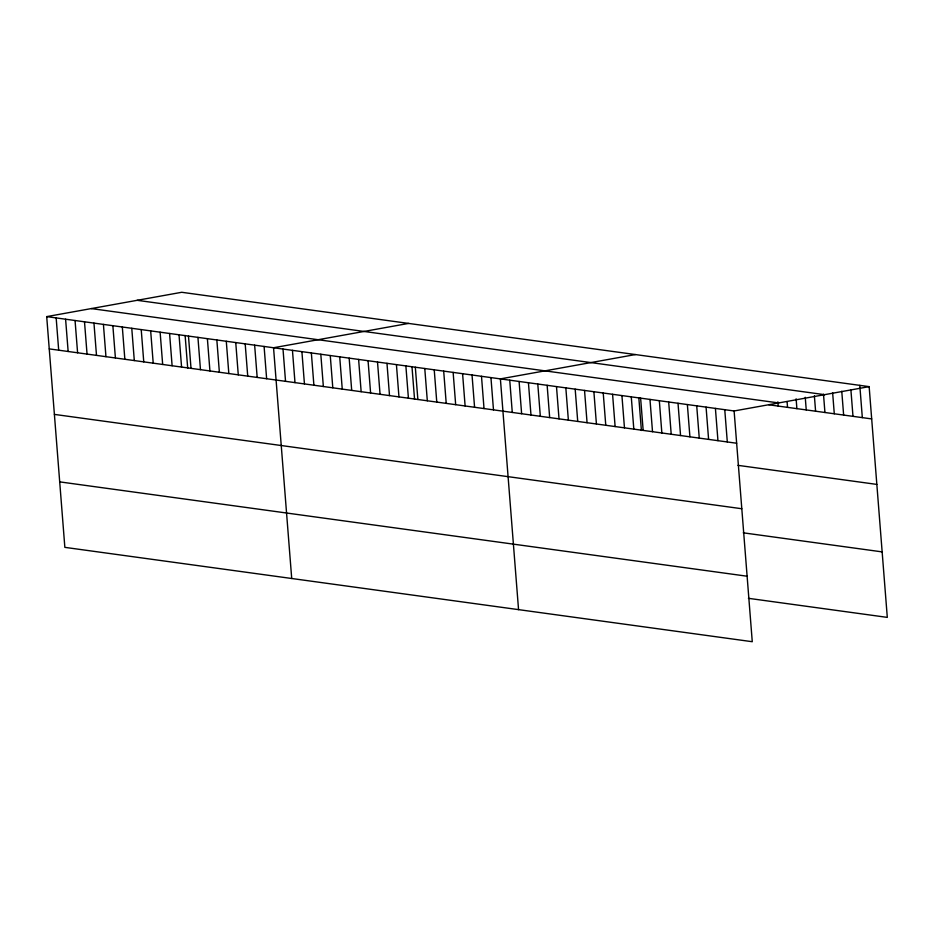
<?xml version="1.0" encoding="UTF-8"?>
<svg xmlns="http://www.w3.org/2000/svg" width="934" height="934" viewBox="0 0 934 934"><rect width="100%" height="100%" fill="white"/><g stroke="black" fill="none" stroke-linecap="round" stroke-linejoin="round"><path stroke-width="1.4" d="M46.7 316.614L734.112 410.972L752.267 641.716L64.855 547.359L46.7 316.614L181.733 292.284L869.145 386.641L887.3 617.386L748.403 598.32M408.578 323.421L273.545 347.752L291.712 578.496M635.424 354.558L500.391 378.889L518.557 609.633M734.112 410.972L869.145 386.641M137.17 300.316L824.582 394.662M91.263 308.582L778.676 402.939M768.845 404.796L871.679 418.911M49.245 348.896L736.657 443.241M737.942 465.342L876.839 484.407M54.394 414.392L741.806 508.738M743.254 532.824L882.14 551.889M59.706 481.874L747.118 576.22M859.794 385.357L862.327 417.626M850.886 389.676L852.987 416.342M841.756 391.206L843.635 415.058M832.626 392.724L834.284 413.774M823.496 394.253L824.932 412.489M814.378 395.771L815.592 411.205M805.248 397.3L806.24 409.933M796.118 398.818L796.889 408.648M787.093 401.748L787.537 407.364M777.859 401.865L778.197 406.08M724.761 409.687L727.306 441.957M715.409 408.403L717.954 440.673M706.069 407.119L708.602 439.389M696.717 405.835L699.251 438.104M687.366 404.55L689.911 436.82M678.014 403.266L680.559 435.548M668.674 401.982L671.207 434.263M659.322 400.698L661.856 432.979M649.971 399.413L652.516 431.695M640.619 398.141L643.164 430.411M638.821 397.744L641.401 430.492M631.279 396.857L633.812 429.126M621.927 395.572L624.461 427.842M612.576 394.288L615.121 426.558M603.224 393.004L605.769 425.274M593.884 391.72L596.417 423.989M584.532 390.435L587.066 422.705M575.181 389.151L577.726 421.432M565.829 387.867L568.374 420.148M556.489 386.583L559.022 418.864M547.137 385.298L549.671 417.58M537.786 384.026L540.331 416.295M528.434 382.742L530.979 415.011M519.094 381.457L521.627 413.727M509.742 380.173L512.276 412.443M490.945 377.593L493.479 409.863M481.489 376.297L484.022 408.567M472.032 375.001L474.577 407.271M462.587 373.693L465.12 405.975M453.13 372.397L455.675 404.679M443.685 371.102L446.219 403.383M434.228 369.806L436.773 402.075M424.772 368.51L427.317 400.779M415.326 367.214L417.86 399.483M411.976 366.607L414.556 399.355M405.87 365.918L408.415 398.188M396.425 364.622L398.958 396.892M386.968 363.314L389.513 395.596M377.511 362.018L380.056 394.3M368.066 360.722L370.6 393.004M358.609 359.427L361.154 391.708M349.164 358.131L351.698 390.4M339.707 356.835L342.253 389.104M330.262 355.539L332.796 387.808M320.806 354.243L323.351 386.513M311.349 352.947L313.894 385.217M301.904 351.639L304.437 383.921M292.447 350.343L294.992 382.625M283.002 349.047L285.535 381.329M264.089 346.456L266.634 378.725M254.643 345.16L257.177 377.429M245.187 343.864L247.732 376.133M235.742 342.568L238.275 374.838M226.285 341.26L228.83 373.542M216.84 339.964L219.373 372.246M207.383 338.668L209.928 370.95M197.926 337.372L200.471 369.654M188.481 336.077L191.015 368.346M185.13 335.481L187.699 368.229M179.024 334.781L181.57 367.05M169.579 333.485L172.113 365.754M160.123 332.189L162.668 364.458M150.666 330.893L153.211 363.163M141.221 329.585L143.754 361.867M131.764 328.289L134.309 360.571M122.319 326.993L124.852 359.275M112.862 325.697L115.407 357.967M103.417 324.402L105.951 356.671M93.96 323.106L96.494 355.375M84.504 321.81L87.049 354.079M75.059 320.514L77.592 352.783M65.602 319.206L68.147 351.488M56.157 317.91L58.69 350.192"/></g></svg>
